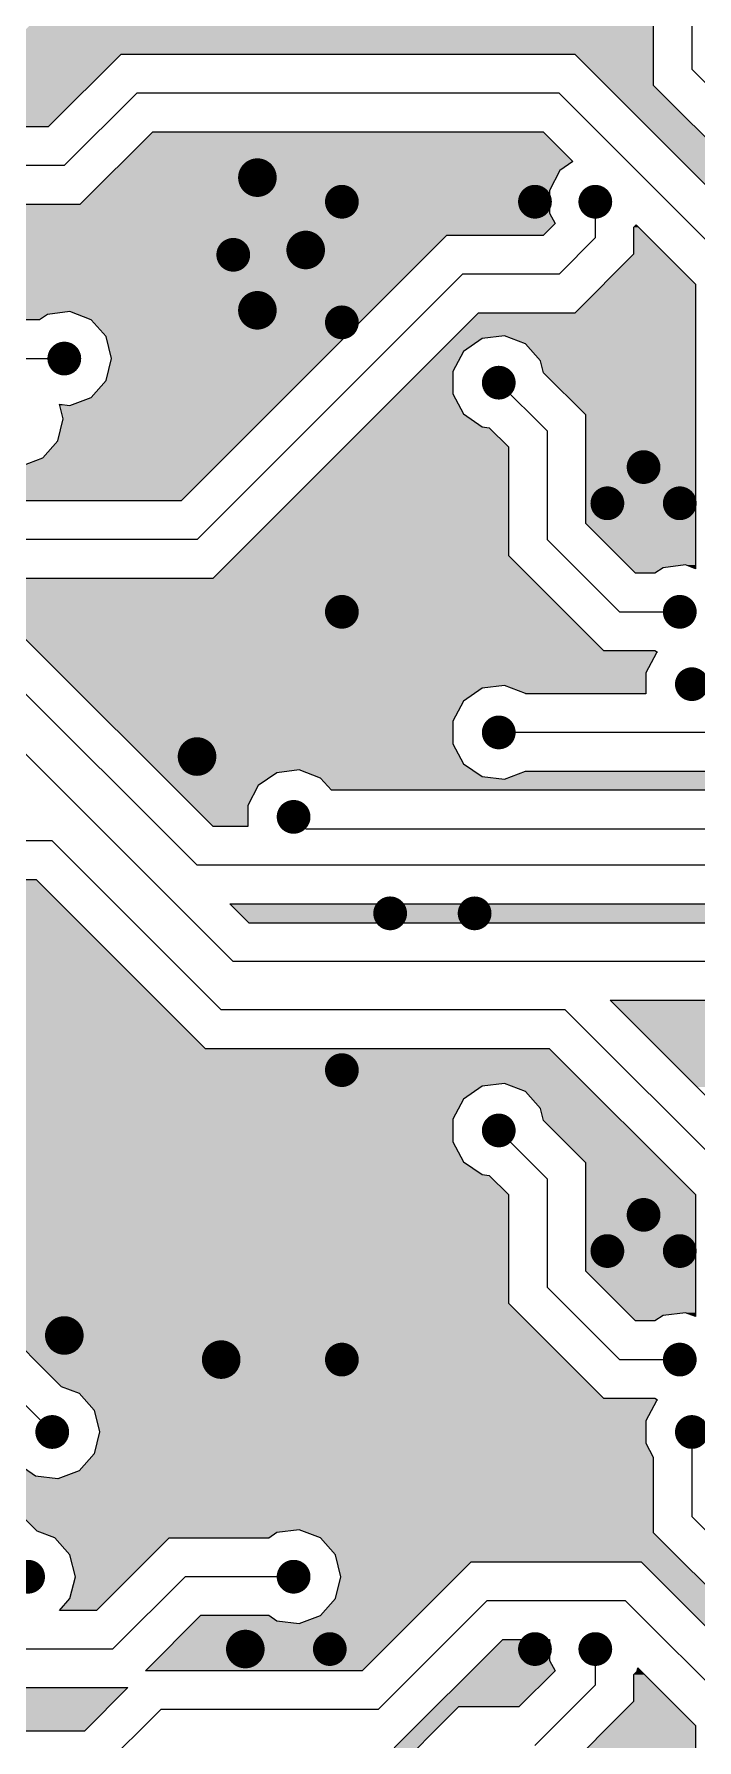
# Model space of a CAD drawing. Extents: x 295 to 953, y 10 to 290.
# Drawn here: x 770.9 to 793.6, y 154.1 to 212.4 of the extents above; entities that cross this region are included whole.
import ezdxf

# ---------------------------------------------------------------- set-up
doc = ezdxf.new("R2010")
doc.units = 0
doc.header["$LTSCALE"] = 5
doc.header["$MEASUREMENT"] = 0
doc.layers.get('0').update_dxf_attribs({"linetype": 'CONTINUOUS', "lineweight": 25})
doc.layers.add('19_SOLD_GBR', color=4, linetype='CONTINUOUS')

msp = doc.modelspace()

# ---------------------------------------------------------------- linework, layer by layer
at = {"color": 7}
for points, const_width in [([(778.883, 207.513, -1), (778.223, 207.513, -1)], 0.66), ([(781.729, 206.688, -1), (781.151, 206.688, -1)], 0.577), ([(788.329, 206.688, -1), (787.751, 206.688, -1)], 0.577), ([(790.391, 206.688, -1), (789.814, 206.688, -1)], 0.577), ([(778.016, 204.873, -1), (777.439, 204.873, -1)], 0.577), ([(780.533, 205.038, -1), (779.873, 205.038, -1)], 0.66), ([(778.883, 202.975, -1), (778.223, 202.975, -1)], 0.66), ([(781.729, 202.563, -1), (781.151, 202.563, -1)], 0.577), ([(772.241, 201.325, -1), (771.664, 201.325, -1)], 0.577), ([(787.091, 200.5, -1), (786.514, 200.5, -1)], 0.577), ([(792.041, 197.613, -1), (791.464, 197.613, -1)], 0.577), ([(790.804, 196.375, -1), (790.226, 196.375, -1)], 0.577), ([(793.279, 196.375, -1), (792.701, 196.375, -1)], 0.577), ([(781.729, 192.663, -1), (781.151, 192.663, -1)], 0.577), ([(793.279, 192.663, -1), (792.701, 192.663, -1)], 0.577), ([(793.691, 190.188, -1), (793.114, 190.188, -1)], 0.577), ([(787.091, 188.538, -1), (786.514, 188.538, -1)], 0.577), ([(776.82, 187.713, -1), (776.16, 187.713, -1)], 0.66), ([(780.079, 185.65, -1), (779.501, 185.65, -1)], 0.577), ([(783.379, 182.35, -1), (782.801, 182.35, -1)], 0.577), ([(786.266, 182.35, -1), (785.689, 182.35, -1)], 0.577), ([(781.729, 176.988, -1), (781.151, 176.988, -1)], 0.577), ([(787.091, 174.925, -1), (786.514, 174.925, -1)], 0.577), ([(792.041, 172.038, -1), (791.464, 172.038, -1)], 0.577), ([(790.804, 170.8, -1), (790.226, 170.8, -1)], 0.577), ([(793.279, 170.8, -1), (792.701, 170.8, -1)], 0.577), ([(772.283, 167.913, -1), (771.623, 167.913, -1)], 0.66), ([(777.645, 167.088, -1), (776.985, 167.088, -1)], 0.66), ([(781.729, 167.088, -1), (781.151, 167.088, -1)], 0.577), ([(793.279, 167.088, -1), (792.701, 167.088, -1)], 0.577), ([(771.829, 164.612, -1), (771.251, 164.612, -1)], 0.577), ([(793.691, 164.612, -1), (793.114, 164.612, -1)], 0.577), ([(771.004, 159.662, -1), (770.426, 159.662, -1)], 0.577), ([(780.079, 159.662, -1), (779.501, 159.662, -1)], 0.577), ([(778.47, 157.188, -1), (777.81, 157.188, -1)], 0.66), ([(781.316, 157.188, -1), (780.739, 157.188, -1)], 0.577), ([(788.329, 157.188, -1), (787.751, 157.188, -1)], 0.577), ([(790.391, 157.188, -1), (789.814, 157.188, -1)], 0.577)]:
    msp.add_lwpolyline(points, format="xyb", close=True, dxfattribs=dict(at, const_width=const_width))
at = {"layer": '19_SOLD_GBR', "color": 7}
for p, q in [((793.403, 214.113), (793.403, 211.225)), ((792.083, 213.255), (792.083, 210.679)), ((773.881, 211.72), (771.406, 209.245)), ((789.411, 211.72), (773.881, 211.72)), ((796.166, 204.965), (789.411, 211.72)), ((799.178, 205.45), (793.403, 211.225)), ((792.083, 210.679), (797.858, 204.904)), ((771.953, 207.925), (774.428, 210.4)), ((788.865, 210.4), (774.428, 210.4)), ((788.865, 210.4), (794.846, 204.419)), ((771.406, 209.245), (749.956, 209.245)), ((772.499, 206.605), (774.974, 209.08)), ((774.974, 209.08), (788.319, 209.08)), ((788.319, 209.08), (789.335, 208.064)), ((771.953, 207.925), (750.503, 207.925)), ((788.893, 207.758), (788.535, 207.074)), ((789.335, 208.064), (788.893, 207.758)), ((751.049, 206.605), (772.499, 206.605)), ((788.535, 207.074), (788.535, 206.301)), ((790.103, 206.688), (790.103, 205.45)), ((788.725, 205.94), (788.319, 205.533)), ((788.535, 206.301), (788.725, 205.94)), ((785.019, 205.533), (775.944, 196.458)), ((788.319, 205.533), (785.019, 205.533)), ((788.865, 204.213), (790.103, 205.45)), ((791.423, 205.813), (791.498, 205.899)), ((791.423, 204.904), (791.423, 205.813)), ((791.498, 205.899), (793.526, 203.873)), ((789.411, 202.892), (791.423, 204.904)), ((776.49, 195.138), (785.565, 204.213)), ((788.865, 204.213), (785.565, 204.213)), ((793.526, 203.873), (793.526, 194.136)), ((771.104, 202.645), (752.844, 202.645)), ((771.38, 202.835), (771.104, 202.645)), ((772.147, 202.929), (771.38, 202.835)), ((772.87, 202.653), (772.147, 202.929)), ((773.381, 202.076), (772.87, 202.653)), ((777.036, 193.817), (786.111, 202.892)), ((786.111, 202.892), (789.411, 202.892)), ((773.568, 201.325), (773.381, 202.076)), ((786.23, 202.01), (785.593, 201.571)), ((786.997, 202.104), (786.23, 202.01)), ((787.72, 201.828), (786.997, 202.104)), ((753.39, 201.325), (771.953, 201.325)), ((773.381, 200.574), (773.568, 201.325)), ((785.593, 201.571), (785.235, 200.886)), ((788.231, 201.251), (787.72, 201.828)), ((785.235, 200.886), (785.235, 200.114)), ((788.335, 200.835), (788.231, 201.251)), ((789.773, 199.396), (788.335, 200.835)), ((772.87, 199.997), (773.381, 200.574)), ((785.235, 200.114), (785.593, 199.429)), ((786.803, 200.5), (788.453, 198.85)), ((771.793, 199.766), (772.147, 199.723)), ((771.918, 199.262), (771.793, 199.766)), ((772.147, 199.723), (772.87, 199.997)), ((771.731, 198.512), (771.918, 199.262)), ((785.593, 199.429), (786.23, 198.99)), ((786.23, 198.99), (786.474, 198.961)), ((786.474, 198.961), (787.133, 198.304)), ((789.773, 195.684), (789.773, 199.396)), ((771.22, 197.934), (771.731, 198.512)), ((788.453, 198.85), (788.453, 195.138)), ((770.497, 197.66), (771.22, 197.934)), ((787.133, 198.304), (787.133, 194.591)), ((775.944, 196.458), (765.041, 196.458)), ((791.474, 193.983), (789.773, 195.684)), ((776.49, 195.138), (764.115, 195.138)), ((790.928, 192.663), (788.453, 195.138)), ((787.133, 194.591), (790.381, 191.343)), ((765.041, 193.817), (777.036, 193.817)), ((792.142, 193.983), (791.474, 193.983)), ((792.418, 194.172), (792.142, 193.983)), ((793.185, 194.266), (792.418, 194.172)), ((793.526, 194.136), (793.185, 194.266)), ((790.928, 192.663), (792.99, 192.663)), ((777.036, 185.32), (770.436, 191.92)), ((790.381, 191.343), (792.142, 191.343)), ((792.193, 191.258), (791.835, 190.574)), ((792.142, 191.343), (792.229, 191.283)), ((792.229, 191.283), (792.193, 191.258)), ((769.89, 190.6), (776.49, 184)), ((791.835, 190.574), (791.835, 189.858)), ((793.403, 190.188), (793.815, 190.6)), ((785.593, 189.608), (785.235, 188.924)), ((786.23, 190.047), (785.593, 189.608)), ((786.997, 190.141), (786.23, 190.047)), ((787.72, 189.866), (786.997, 190.141)), ((787.728, 189.858), (787.72, 189.866)), ((791.835, 189.858), (787.728, 189.858)), ((769.065, 189.363), (777.728, 180.7)), ((785.235, 188.924), (785.235, 188.151)), ((797.115, 188.538), (786.803, 188.538)), ((785.235, 188.151), (785.593, 187.467)), ((785.593, 187.467), (786.23, 187.028)), ((778.581, 186.721), (778.223, 186.036)), ((779.217, 187.16), (778.581, 186.721)), ((779.985, 187.254), (779.217, 187.16)), ((780.707, 186.978), (779.985, 187.254)), ((781.08, 186.558), (780.707, 186.978)), ((786.23, 187.028), (786.997, 186.935)), ((786.997, 186.935), (787.72, 187.209)), ((787.72, 187.209), (787.728, 187.217)), ((787.728, 187.217), (797.661, 187.217)), ((797.394, 186.558), (781.08, 186.558)), ((778.223, 186.036), (778.223, 185.32)), ((779.79, 185.65), (780.203, 185.238)), ((778.223, 185.32), (777.036, 185.32)), ((780.203, 185.238), (797.94, 185.238)), ((771.54, 184.825), (756.69, 184.825)), ((771.54, 184.825), (777.315, 179.05)), ((798.765, 184), (776.49, 184)), ((760.183, 183.505), (770.994, 183.505)), ((770.994, 183.505), (776.769, 177.73)), ((777.615, 182.68), (799.311, 182.68)), ((778.274, 182.02), (777.615, 182.68)), ((822.254, 182.02), (778.274, 182.02)), ((823.103, 180.7), (777.728, 180.7)), ((790.609, 179.38), (822.254, 179.38)), ((795.242, 174.745), (790.609, 179.38)), ((789.071, 179.05), (777.315, 179.05)), ((789.071, 179.05), (794.846, 173.275)), ((776.769, 177.73), (788.525, 177.73)), ((788.525, 177.73), (793.526, 172.729)), ((786.23, 176.435), (785.593, 175.996)), ((786.997, 176.529), (786.23, 176.435)), ((787.72, 176.253), (786.997, 176.529)), ((788.231, 175.676), (787.72, 176.253)), ((785.593, 175.996), (785.235, 175.311)), ((788.335, 175.26), (788.231, 175.676)), ((785.235, 175.311), (785.235, 174.539)), ((789.773, 173.821), (788.335, 175.26)), ((785.235, 174.539), (785.593, 173.854)), ((786.803, 174.925), (788.453, 173.275)), ((785.593, 173.854), (786.23, 173.415)), ((786.23, 173.415), (786.474, 173.386)), ((786.474, 173.386), (787.133, 172.729)), ((788.453, 173.275), (788.453, 169.563)), ((789.773, 170.109), (789.773, 173.821)), ((765.074, 172.945), (771.847, 166.173)), ((787.133, 172.729), (787.133, 169.016)), ((793.526, 172.729), (793.526, 168.561)), ((771.54, 164.612), (764.528, 171.625)), ((791.474, 168.408), (789.773, 170.109)), ((790.928, 167.088), (788.453, 169.563)), ((787.133, 169.016), (790.381, 165.768)), ((793.185, 168.691), (792.418, 168.597)), ((793.526, 168.561), (793.185, 168.691)), ((792.142, 168.408), (791.474, 168.408)), ((792.418, 168.597), (792.142, 168.408)), ((790.928, 167.088), (792.99, 167.088)), ((771.847, 166.173), (772.457, 165.941)), ((772.457, 165.941), (772.969, 165.363)), ((790.381, 165.768), (792.142, 165.768)), ((792.142, 165.768), (792.229, 165.708)), ((792.229, 165.708), (792.193, 165.683)), ((772.969, 165.363), (773.155, 164.612)), ((792.193, 165.683), (791.835, 164.999)), ((771.022, 161.223), (767.549, 164.695)), ((773.155, 164.612), (772.969, 163.862)), ((791.835, 164.999), (791.835, 164.226)), ((793.403, 164.612), (793.815, 165.025)), ((793.403, 164.612), (793.403, 161.725)), ((791.835, 164.226), (792.083, 163.755)), ((770.968, 163.103), (770.331, 163.542)), ((772.969, 163.862), (772.457, 163.284)), ((792.083, 163.755), (792.083, 161.179)), ((771.735, 163.01), (770.968, 163.103)), ((772.457, 163.284), (771.735, 163.01)), ((799.178, 155.95), (793.403, 161.725)), ((771.632, 160.991), (771.022, 161.223)), ((779.217, 161.172), (778.942, 160.983)), ((779.985, 161.266), (779.217, 161.172)), ((780.707, 160.991), (779.985, 161.266)), ((792.083, 161.179), (797.858, 155.404)), ((772.144, 160.413), (771.632, 160.991)), ((775.531, 160.983), (773.056, 158.508)), ((778.942, 160.983), (775.531, 160.983)), ((781.219, 160.413), (780.707, 160.991)), ((772.33, 159.662), (772.144, 160.413)), ((781.405, 159.662), (781.219, 160.413)), ((785.844, 160.157), (782.131, 156.445)), ((791.68, 160.157), (785.844, 160.157)), ((796.166, 155.671), (791.68, 160.157)), ((772.144, 158.912), (772.33, 159.662)), ((773.603, 157.188), (776.078, 159.662)), ((779.79, 159.662), (776.078, 159.662)), ((781.219, 158.912), (781.405, 159.662)), ((771.786, 158.508), (772.144, 158.912)), ((780.707, 158.334), (781.219, 158.912)), ((782.678, 155.125), (786.39, 158.838)), ((791.134, 158.838), (786.39, 158.838)), ((791.134, 158.838), (794.846, 155.125)), ((773.056, 158.508), (771.786, 158.508)), ((774.728, 156.445), (776.624, 158.342)), ((776.624, 158.342), (778.942, 158.342)), ((778.942, 158.342), (779.217, 158.153)), ((779.217, 158.153), (779.985, 158.06)), ((779.985, 158.06), (780.707, 158.334)), ((773.603, 157.188), (768.653, 157.188)), ((783.224, 153.805), (786.936, 157.517)), ((786.936, 157.517), (788.535, 157.517)), ((788.535, 157.517), (788.535, 156.801)), ((790.103, 157.188), (790.103, 155.95)), ((782.131, 156.445), (774.728, 156.445)), ((788.725, 156.44), (787.494, 155.208)), ((788.535, 156.801), (788.725, 156.44)), ((791.423, 156.313), (791.531, 156.437)), ((791.531, 156.437), (791.56, 156.546)), ((791.56, 156.546), (793.526, 154.579)), ((768.106, 155.868), (774.127, 155.868)), ((774.127, 155.868), (772.644, 154.383)), ((788.04, 153.888), (790.103, 155.95)), ((791.423, 155.404), (791.423, 156.313)), ((785.431, 155.208), (780.894, 150.67)), ((787.494, 155.208), (785.431, 155.208)), ((788.586, 152.568), (791.423, 155.404)), ((773.19, 153.063), (775.253, 155.125)), ((782.678, 155.125), (775.253, 155.125)), ((772.644, 154.383), (750.636, 154.383)), ((793.526, 154.579), (793.526, 144.636))]:
    msp.add_line(p, q, dxfattribs=at)
for points in [[(792.083, 212.38), (792.083, 212.964), (770.436, 212.38), (771.022, 212.964)], [(792.083, 211.72), (792.083, 212.38), (761.421, 211.72), (761.584, 212.38)], [(792.083, 212.38), (792.083, 212.38), (761.584, 212.38), (770.436, 212.38)], [(773.296, 211.134), (773.873, 211.712), (760.907, 211.134), (761.419, 211.712)], [(773.873, 211.712), (773.881, 211.72), (761.419, 211.712), (761.421, 211.72)], [(792.083, 211.72), (792.083, 211.72), (789.411, 211.72), (773.881, 211.72)], [(792.083, 210.679), (792.083, 211.72), (790.452, 210.679), (789.411, 211.72)], [(772.223, 210.062), (772.974, 210.812), (746.569, 210.062), (746.755, 210.812)], [(772.974, 210.812), (773.022, 210.86), (746.755, 210.812), (746.744, 210.86)], [(773.022, 210.86), (773.296, 211.134), (760.185, 210.86), (760.907, 211.134)], [(797.797, 204.965), (792.083, 210.679), (796.166, 204.965), (790.452, 210.679)], [(771.646, 209.484), (772.223, 210.062), (746.057, 209.484), (746.569, 210.062)], [(771.413, 209.252), (771.646, 209.484), (745.447, 209.252), (746.057, 209.484)], [(771.406, 209.245), (771.413, 209.252), (745.44, 209.245), (745.447, 209.252)], [(789.335, 208.064), (788.319, 209.08), (773.957, 208.064), (774.974, 209.08)], [(788.319, 209.08), (788.319, 209.08), (774.974, 209.08), (788.319, 209.08)], [(788.535, 207.074), (788.893, 207.758), (772.967, 207.074), (773.652, 207.758)], [(788.893, 207.758), (789.335, 208.064), (773.652, 207.758), (773.957, 208.064)], [(788.535, 206.301), (788.535, 206.605), (750.745, 206.301), (751.049, 206.605)], [(788.535, 206.605), (788.535, 206.605), (751.049, 206.605), (772.499, 206.605)], [(788.535, 206.605), (788.535, 207.074), (772.499, 206.605), (772.967, 207.074)], [(788.319, 205.533), (788.725, 205.94), (749.976, 205.533), (750.384, 205.94)], [(788.725, 205.94), (788.535, 206.301), (750.384, 205.94), (750.745, 206.301)], [(783.334, 203.848), (785.019, 205.533), (748.292, 203.848), (749.976, 205.533)], [(791.584, 205.813), (791.498, 205.899), (791.423, 205.813), (791.498, 205.899)], [(792.494, 204.904), (791.584, 205.813), (791.423, 204.904), (791.423, 205.813)], [(793.526, 203.873), (792.494, 204.904), (790.391, 203.873), (791.423, 204.904)], [(782.874, 203.387), (783.334, 203.848), (748.405, 203.387), (748.292, 203.848)], [(793.526, 202.892), (793.526, 203.873), (789.411, 202.892), (790.391, 203.873)], [(782.415, 202.929), (782.874, 203.387), (748.291, 202.929), (748.405, 203.387)], [(771.104, 202.645), (771.38, 202.835), (748.221, 202.645), (748.268, 202.835)], [(771.38, 202.835), (772.147, 202.929), (748.268, 202.835), (748.291, 202.929)], [(782.14, 202.653), (782.415, 202.929), (772.87, 202.653), (772.147, 202.929)], [(781.562, 202.076), (782.14, 202.653), (773.381, 202.076), (772.87, 202.653)], [(793.526, 202.104), (793.526, 202.892), (785.322, 202.104), (786.111, 202.892)], [(793.526, 202.892), (793.526, 202.892), (786.111, 202.892), (789.411, 202.892)], [(780.811, 201.325), (781.562, 202.076), (773.568, 201.325), (773.381, 202.076)], [(785.593, 201.571), (786.23, 202.01), (784.79, 201.571), (785.228, 202.01)], [(786.23, 202.01), (786.997, 202.104), (785.228, 202.01), (785.322, 202.104)], [(793.526, 201.828), (793.526, 202.104), (787.72, 201.828), (786.997, 202.104)], [(780.061, 200.574), (780.811, 201.325), (773.381, 200.574), (773.568, 201.325)], [(785.235, 200.886), (785.593, 201.571), (784.105, 200.886), (784.79, 201.571)], [(793.526, 201.251), (793.526, 201.828), (788.231, 201.251), (787.72, 201.828)], [(785.235, 200.114), (785.235, 200.886), (783.333, 200.114), (784.105, 200.886)], [(793.526, 200.835), (793.526, 201.251), (788.335, 200.835), (788.231, 201.251)], [(793.526, 199.396), (793.526, 200.835), (789.773, 199.396), (788.335, 200.835)], [(779.483, 199.997), (780.061, 200.574), (772.87, 199.997), (773.381, 200.574)], [(785.593, 199.429), (785.235, 200.114), (782.648, 199.429), (783.333, 200.114)], [(772.147, 199.723), (771.793, 199.766), (771.803, 199.723), (771.793, 199.766)], [(778.749, 199.262), (779.209, 199.723), (771.918, 199.262), (771.803, 199.723)], [(779.209, 199.723), (779.483, 199.997), (772.147, 199.723), (772.87, 199.997)], [(777.998, 198.512), (778.749, 199.262), (771.731, 198.512), (771.918, 199.262)], [(787.133, 198.304), (786.474, 198.961), (781.523, 198.304), (782.179, 198.961)], [(786.474, 198.961), (786.23, 198.99), (782.179, 198.961), (782.209, 198.99)], [(786.23, 198.99), (785.593, 199.429), (782.209, 198.99), (782.648, 199.429)], [(793.526, 195.684), (793.526, 199.396), (789.773, 195.684), (789.773, 199.396)], [(777.421, 197.934), (777.998, 198.512), (771.22, 197.934), (771.731, 198.512)], [(777.147, 197.66), (777.421, 197.934), (770.497, 197.66), (771.22, 197.934)], [(787.133, 194.591), (787.133, 198.304), (777.81, 194.591), (781.523, 198.304)], [(776.228, 196.741), (777.147, 197.66), (747.878, 196.741), (746.959, 197.66)], [(775.952, 196.466), (776.228, 196.741), (765.032, 196.466), (764.31, 196.741)], [(775.944, 196.458), (775.952, 196.466), (765.041, 196.458), (765.032, 196.466)], [(793.526, 194.266), (793.526, 195.684), (791.19, 194.266), (789.773, 195.684)], [(787.906, 193.817), (787.133, 194.591), (777.036, 193.817), (777.81, 194.591)], [(787.969, 193.755), (787.915, 193.809), (764.891, 193.755), (765.032, 193.809)], [(789.804, 191.92), (787.969, 193.755), (766.724, 191.92), (764.891, 193.755)], [(787.915, 193.809), (787.906, 193.817), (765.032, 193.809), (765.041, 193.817)], [(787.906, 193.817), (787.906, 193.817), (765.041, 193.817), (777.036, 193.817)], [(792.418, 194.172), (793.185, 194.266), (791.284, 194.172), (791.19, 194.266)], [(792.142, 193.983), (792.418, 194.172), (791.474, 193.983), (791.284, 194.172)], [(793.526, 194.136), (793.526, 194.266), (793.526, 194.136), (793.185, 194.266)], [(789.804, 191.92), (789.804, 191.92), (770.436, 191.92), (766.724, 191.92)], [(790.381, 191.343), (789.804, 191.92), (771.014, 191.343), (770.436, 191.92)], [(792.229, 191.283), (792.142, 191.343), (771.073, 191.283), (771.014, 191.343)], [(792.193, 191.258), (792.229, 191.283), (771.098, 191.258), (771.073, 191.283)], [(791.835, 190.574), (792.193, 191.258), (771.783, 190.574), (771.098, 191.258)], [(791.835, 190.141), (791.835, 190.574), (772.215, 190.141), (771.783, 190.574)], [(786.23, 190.047), (786.997, 190.141), (772.309, 190.047), (772.215, 190.141)], [(785.593, 189.608), (786.23, 190.047), (772.748, 189.608), (772.309, 190.047)], [(785.235, 188.924), (785.593, 189.608), (773.433, 188.924), (772.748, 189.608)], [(791.835, 189.866), (791.835, 190.141), (787.72, 189.866), (786.997, 190.141)], [(791.835, 189.858), (791.835, 189.866), (787.728, 189.858), (787.72, 189.866)], [(785.235, 188.151), (785.235, 188.924), (774.205, 188.151), (773.433, 188.924)], [(785.593, 187.467), (785.235, 188.151), (774.89, 187.467), (774.205, 188.151)], [(785.902, 187.254), (785.593, 187.467), (775.102, 187.254), (774.89, 187.467)], [(779.217, 187.16), (779.985, 187.254), (775.196, 187.16), (775.102, 187.254)], [(778.581, 186.721), (779.217, 187.16), (775.635, 186.721), (775.196, 187.16)], [(778.223, 186.036), (778.581, 186.721), (776.32, 186.036), (775.635, 186.721)], [(786.23, 187.028), (785.902, 187.254), (780.578, 187.028), (779.985, 187.254)], [(786.641, 186.978), (786.23, 187.028), (780.707, 186.978), (780.578, 187.028)], [(786.997, 186.935), (786.641, 186.978), (780.745, 186.935), (780.707, 186.978)], [(797.394, 186.558), (797.772, 186.935), (781.08, 186.558), (780.745, 186.935)], [(797.772, 186.935), (798.046, 187.209), (786.997, 186.935), (787.72, 187.209)], [(798.046, 187.209), (798.054, 187.217), (787.72, 187.209), (787.728, 187.217)], [(798.054, 187.217), (798.054, 187.217), (787.728, 187.217), (797.661, 187.217)], [(778.223, 185.32), (778.223, 186.036), (777.036, 185.32), (776.32, 186.036)], [(771.722, 182.777), (770.994, 183.505), (760.485, 182.777), (760.183, 183.505)], [(770.994, 183.505), (770.994, 183.505), (760.183, 183.505), (770.994, 183.505)], [(772.576, 181.923), (771.722, 182.777), (760.485, 181.923), (760.485, 182.777)], [(829.208, 182.304), (829.208, 182.68), (777.991, 182.304), (777.615, 182.68)], [(829.208, 182.68), (829.208, 182.68), (777.615, 182.68), (799.311, 182.68)], [(822.53, 182.21), (823.297, 182.304), (778.084, 182.21), (777.991, 182.304)], [(822.254, 182.02), (822.53, 182.21), (778.274, 182.02), (778.084, 182.21)], [(772.608, 181.891), (772.576, 181.923), (760.472, 181.891), (760.485, 181.923)], [(772.883, 181.616), (772.608, 181.891), (764.62, 181.616), (763.897, 181.891)], [(773.461, 181.038), (772.883, 181.616), (765.131, 181.038), (764.62, 181.616)], [(774.211, 180.287), (773.461, 181.038), (765.318, 180.287), (765.131, 181.038)], [(774.962, 179.537), (774.211, 180.287), (765.131, 179.537), (765.318, 180.287)], [(775.54, 178.959), (774.962, 179.537), (764.62, 178.959), (765.131, 179.537)], [(822.53, 179.19), (822.255, 179.38), (790.799, 179.19), (790.609, 179.38)], [(822.255, 179.38), (822.254, 179.38), (790.609, 179.38), (822.254, 179.38)], [(823.297, 179.098), (822.53, 179.19), (790.891, 179.098), (790.799, 179.19)], [(776.274, 178.225), (775.944, 178.555), (759.955, 178.225), (759.873, 178.555)], [(775.944, 178.555), (775.944, 178.555), (759.873, 178.555), (763.836, 178.555)], [(775.944, 178.555), (775.772, 178.727), (763.836, 178.555), (764.009, 178.727)], [(775.772, 178.727), (775.54, 178.959), (764.009, 178.727), (764.62, 178.959)], [(829.208, 176.941), (829.208, 179.098), (793.047, 176.941), (790.891, 179.098)], [(776.769, 177.73), (776.274, 178.225), (759.832, 177.73), (759.955, 178.225)], [(788.905, 177.35), (788.781, 177.474), (759.66, 177.35), (759.769, 177.474)], [(788.781, 177.474), (788.525, 177.73), (759.769, 177.474), (759.832, 177.73)], [(789.726, 176.529), (788.905, 177.35), (759.66, 176.529), (759.66, 177.35)], [(796.13, 176.847), (796.897, 176.941), (793.141, 176.847), (793.047, 176.941)], [(795.493, 176.408), (796.13, 176.847), (793.58, 176.408), (793.141, 176.847)], [(786.23, 176.435), (786.997, 176.529), (759.66, 176.435), (759.66, 176.529)], [(785.641, 176.029), (786.23, 176.435), (759.66, 176.029), (759.66, 176.435)], [(790.002, 176.253), (789.726, 176.529), (787.72, 176.253), (786.997, 176.529)], [(790.579, 175.676), (790.002, 176.253), (788.231, 175.676), (787.72, 176.253)], [(785.235, 175.311), (785.593, 175.996), (758.942, 175.311), (759.627, 175.996)], [(785.593, 175.996), (785.641, 176.029), (759.627, 175.996), (759.66, 176.029)], [(790.995, 175.26), (790.579, 175.676), (788.335, 175.26), (788.231, 175.676)], [(785.235, 174.539), (785.235, 175.311), (758.17, 174.539), (758.942, 175.311)], [(792.434, 173.821), (790.995, 175.26), (789.773, 173.821), (788.335, 175.26)], [(785.593, 173.854), (785.235, 174.539), (757.485, 173.854), (758.17, 174.539)], [(785.955, 173.605), (785.593, 173.854), (757.236, 173.605), (757.485, 173.854)], [(786.631, 173.229), (786.474, 173.386), (734.173, 173.229), (734.329, 173.386)], [(786.474, 173.386), (786.23, 173.415), (734.329, 173.386), (734.359, 173.415)], [(786.23, 173.415), (785.955, 173.605), (734.359, 173.415), (734.549, 173.605)], [(793.526, 172.729), (792.434, 173.821), (789.773, 172.729), (789.773, 173.821)], [(786.908, 172.953), (786.631, 173.229), (745.232, 172.953), (744.51, 173.229)], [(786.916, 172.945), (786.908, 172.953), (745.241, 172.945), (745.232, 172.953)], [(786.916, 172.945), (786.916, 172.945), (765.074, 172.945), (745.241, 172.945)], [(787.133, 172.729), (786.916, 172.945), (765.29, 172.729), (765.074, 172.945)], [(787.133, 169.016), (787.133, 172.729), (769.003, 169.016), (765.29, 172.729)], [(793.526, 170.109), (793.526, 172.729), (789.773, 170.109), (789.773, 172.729)], [(793.526, 168.691), (793.526, 170.109), (791.19, 168.691), (789.773, 170.109)], [(789.976, 166.173), (787.133, 169.016), (771.847, 166.173), (769.003, 169.016)], [(792.418, 168.597), (793.185, 168.691), (791.284, 168.597), (791.19, 168.691)], [(793.526, 168.561), (793.526, 168.691), (793.526, 168.561), (793.185, 168.691)], [(792.142, 168.408), (792.418, 168.597), (791.474, 168.408), (791.284, 168.597)], [(790.208, 165.941), (789.976, 166.173), (772.457, 165.941), (771.847, 166.173)], [(790.381, 165.768), (790.208, 165.941), (772.611, 165.768), (772.457, 165.941)], [(792.229, 165.708), (792.142, 165.768), (772.663, 165.708), (772.611, 165.768)], [(792.193, 165.683), (792.229, 165.708), (772.685, 165.683), (772.663, 165.708)], [(792.026, 165.363), (792.193, 165.683), (772.969, 165.363), (772.685, 165.683)], [(791.835, 164.999), (792.026, 165.363), (773.06, 164.999), (772.969, 165.363)], [(791.835, 164.612), (791.835, 164.999), (773.155, 164.612), (773.06, 164.999)], [(791.835, 164.226), (791.835, 164.612), (773.06, 164.226), (773.155, 164.612)], [(792.026, 163.862), (791.835, 164.226), (772.969, 163.862), (773.06, 164.226)], [(770.968, 163.103), (770.331, 163.542), (769.142, 163.103), (768.703, 163.542)], [(792.083, 163.284), (792.083, 163.755), (772.457, 163.284), (772.874, 163.755)], [(792.083, 163.755), (792.026, 163.862), (772.874, 163.755), (772.969, 163.862)], [(771.735, 163.01), (770.968, 163.103), (769.234, 163.01), (769.142, 163.103)], [(792.083, 161.266), (792.083, 163.01), (770.979, 161.266), (769.234, 163.01)], [(792.083, 163.01), (792.083, 163.284), (771.735, 163.01), (772.457, 163.284)], [(779.635, 161.223), (779.985, 161.266), (771.022, 161.223), (770.979, 161.266)], [(779.217, 161.172), (779.635, 161.223), (771.156, 161.172), (771.022, 161.223)], [(778.954, 160.991), (779.217, 161.172), (771.632, 160.991), (771.156, 161.172)], [(792.083, 161.179), (792.083, 161.266), (780.214, 161.179), (779.985, 161.266)], [(792.271, 160.991), (792.083, 161.179), (780.707, 160.991), (780.214, 161.179)], [(778.942, 160.983), (778.954, 160.991), (771.64, 160.983), (771.632, 160.991)], [(774.962, 160.413), (775.531, 160.983), (772.144, 160.413), (771.64, 160.983)], [(792.848, 160.413), (792.271, 160.991), (781.219, 160.413), (780.707, 160.991)], [(774.211, 159.662), (774.962, 160.413), (772.33, 159.662), (772.144, 160.413)], [(793.104, 160.157), (792.848, 160.413), (781.282, 160.157), (781.219, 160.413)], [(785.349, 159.662), (785.844, 160.157), (781.405, 159.662), (781.282, 160.157)], [(793.104, 160.157), (793.104, 160.157), (791.68, 160.157), (785.844, 160.157)], [(797.59, 155.671), (793.104, 160.157), (796.166, 155.671), (791.68, 160.157)], [(773.461, 158.912), (774.211, 159.662), (772.144, 158.912), (772.33, 159.662)], [(784.598, 158.912), (785.349, 159.662), (781.219, 158.912), (781.405, 159.662)], [(773.056, 158.508), (773.461, 158.912), (771.786, 158.508), (772.144, 158.912)], [(784.021, 158.334), (784.598, 158.912), (780.707, 158.334), (781.219, 158.912)], [(779.985, 158.06), (779.217, 158.153), (776.342, 158.06), (776.434, 158.153)], [(779.217, 158.153), (778.942, 158.342), (776.434, 158.153), (776.624, 158.342)], [(778.942, 158.342), (778.942, 158.342), (776.624, 158.342), (778.942, 158.342)], [(783.747, 158.06), (784.021, 158.334), (779.985, 158.06), (780.707, 158.334)], [(782.131, 156.445), (783.747, 158.06), (774.728, 156.445), (776.342, 158.06)], [(788.535, 156.801), (788.535, 157.517), (786.22, 156.801), (786.936, 157.517)], [(788.535, 157.517), (788.535, 157.517), (786.936, 157.517), (788.535, 157.517)], [(787.494, 155.208), (788.725, 156.44), (784.626, 155.208), (785.859, 156.44)], [(788.725, 156.44), (788.535, 156.801), (785.859, 156.44), (786.22, 156.801)], [(791.792, 156.313), (791.668, 156.437), (791.423, 156.313), (791.531, 156.437)], [(791.668, 156.437), (791.559, 156.546), (791.531, 156.437), (791.559, 156.546)], [(774.127, 155.867), (768.106, 155.868), (749.152, 155.867), (749.152, 155.868)], [(772.644, 154.383), (774.127, 155.867), (750.636, 154.383), (749.152, 155.867)], [(792.701, 155.404), (791.792, 156.313), (791.423, 155.404), (791.423, 156.313)], [(784.029, 153.805), (785.431, 155.208), (783.224, 153.805), (784.626, 155.208)], [(793.526, 154.579), (792.701, 155.404), (790.598, 154.579), (791.423, 155.404)], [(793.526, 152.568), (793.526, 154.579), (788.586, 152.568), (790.598, 154.579)]]:
    msp.add_solid(points, dxfattribs=at)

doc.saveas('drawing.dxf')
